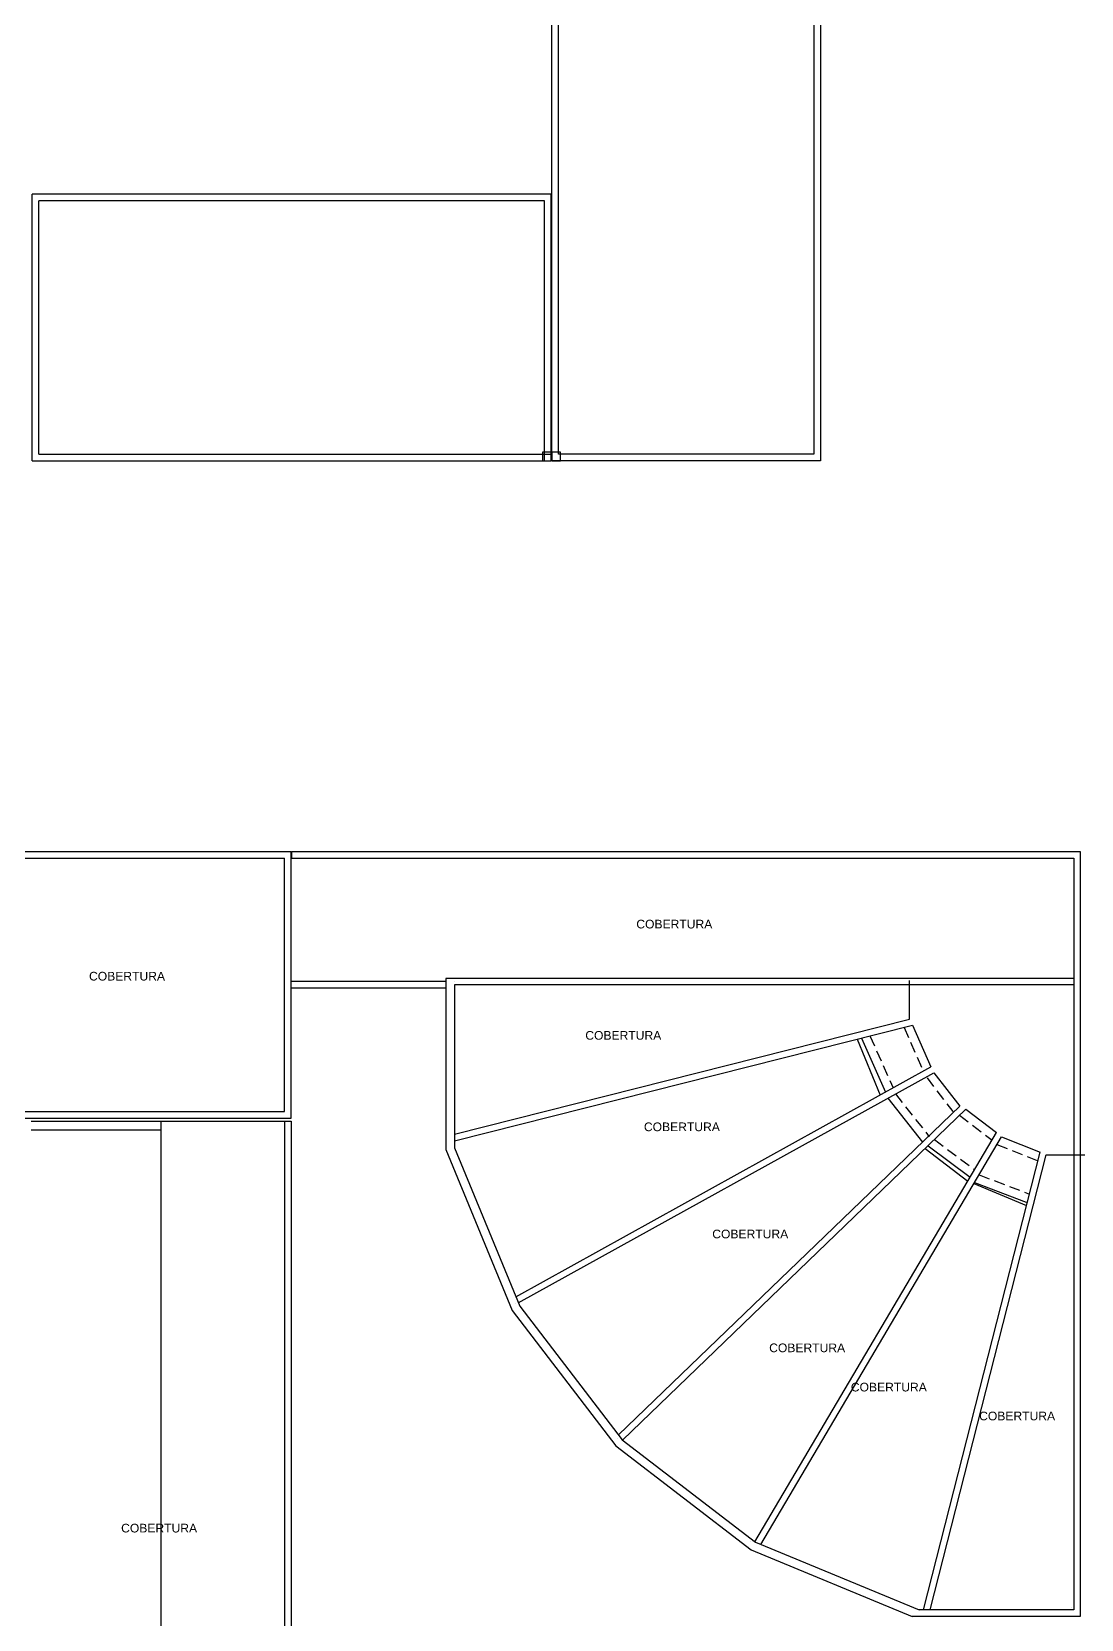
# Model space of a CAD drawing. Header units: millimetres. Extents: x 2280 to 2568, y 1267 to 1403.
# Drawn here: x 2306.24 to 2330.47, y 1322.44 to 1359.08 of the extents above; entities that cross this region are included whole.
import ezdxf

# ---------------------------------------------------------------- set-up
doc = ezdxf.new("R2010")
doc.units = ezdxf.units.MM
doc.linetypes.add('HIDDEN', pattern=[0.375, 0.25, -0.125])
for name, color, linetype in [('ALV', 2, 'Continuous'), ('ESTRUT', 2, 'Continuous'), ('PROJ', 1, 'HIDDEN')]:
    doc.layers.add(name, color=color, linetype=linetype)
doc.styles.get("Standard").update_dxf_attribs({"font": 'arial.ttf'})

msp = doc.modelspace()

# ---------------------------------------------------------------- linework, layer by layer
at = {"layer": 'ALV'}
for p, q in [((2318.252, 1349.178), (2318.252, 1373.156)), ((2318.402, 1349.328), (2318.402, 1373.006)), ((2324.302, 1361.328), (2324.302, 1349.328)), ((2324.452, 1361.178), (2324.452, 1349.178)), ((2318.232, 1355.328), (2306.256, 1355.328)), ((2306.256, 1349.178), (2306.256, 1355.328)), ((2318.082, 1355.178), (2306.406, 1355.178)), ((2306.406, 1349.328), (2306.406, 1355.178)), ((2318.082, 1349.178), (2318.082, 1355.178)), ((2318.232, 1349.178), (2318.232, 1355.328)), ((2306.256, 1349.178), (2318.232, 1349.178)), ((2306.406, 1349.328), (2318.232, 1349.328)), ((2324.452, 1349.178), (2318.252, 1349.178)), ((2324.302, 1349.328), (2318.402, 1349.328)), ((2303.232, 1340.158), (2312.232, 1340.158)), ((2312.232, 1334.008), (2312.232, 1340.158)), ((2312.252, 1340.158), (2330.447, 1340.158)), ((2312.252, 1340.008), (2312.252, 1340.158)), ((2330.447, 1340.158), (2330.447, 1322.508)), ((2303.232, 1340.008), (2312.082, 1340.008)), ((2312.082, 1334.158), (2312.082, 1340.008)), ((2312.252, 1340.008), (2330.302, 1340.008)), ((2330.302, 1340.008), (2330.302, 1322.658)), ((2315.802, 1337.158), (2312.229, 1337.158)), ((2330.302, 1337.233), (2315.802, 1337.233)), ((2315.802, 1337.233), (2315.802, 1333.286)), ((2316.002, 1337.158), (2316.002, 1337.158)), ((2326.509, 1336.288), (2326.509, 1337.183)), ((2330.302, 1337.158), (2330.302, 1328.334)), ((2315.802, 1337.008), (2312.229, 1337.008)), ((2330.302, 1337.083), (2316.002, 1337.083)), ((2316.002, 1337.083), (2316.002, 1333.325)), ((2316.002, 1333.64), (2326.509, 1336.288)), ((2316.002, 1333.485), (2326.578, 1336.151)), ((2326.578, 1336.151), (2326.999, 1335.188)), ((2325.296, 1335.828), (2325.827, 1334.539)), ((2325.397, 1335.853), (2325.954, 1334.61)), ((2317.42, 1329.887), (2326.999, 1335.188)), ((2317.477, 1329.747), (2327.07, 1335.056)), ((2327.07, 1335.056), (2327.668, 1334.284)), ((2303.032, 1334.158), (2312.082, 1334.158)), ((2319.786, 1326.696), (2327.668, 1334.284)), ((2319.88, 1326.578), (2327.81, 1334.213)), ((2326.007, 1334.468), (2326.806, 1333.455)), ((2327.81, 1334.213), (2328.514, 1333.674)), ((2303.232, 1334.008), (2312.232, 1334.008)), ((2306.231, 1333.938), (2312.232, 1333.938)), ((2309.232, 1315.938), (2309.232, 1333.938)), ((2312.082, 1333.938), (2312.082, 1315.938)), ((2312.232, 1333.938), (2312.232, 1315.738)), ((2306.231, 1333.738), (2309.232, 1333.738)), ((2322.94, 1324.23), (2328.514, 1333.674)), ((2323.079, 1324.169), (2328.629, 1333.573)), ((2328.629, 1333.573), (2329.524, 1333.22)), ((2315.802, 1333.286), (2317.336, 1329.565)), ((2316.002, 1333.325), (2317.511, 1329.666)), ((2326.828, 1322.658), (2329.524, 1333.22)), ((2326.867, 1333.305), (2327.851, 1332.55)), ((2326.935, 1333.371), (2327.906, 1332.643)), ((2326.983, 1322.658), (2329.663, 1333.159)), ((2329.663, 1333.159), (2330.552, 1333.159)), ((2327.993, 1332.496), (2329.211, 1331.992)), ((2328.01, 1332.525), (2329.202, 1332.069)), ((2317.336, 1329.565), (2319.728, 1326.442)), ((2317.422, 1329.726), (2317.422, 1329.726)), ((2317.511, 1329.666), (2319.871, 1326.585)), ((2319.769, 1326.62), (2319.769, 1326.62)), ((2319.871, 1326.585), (2322.95, 1324.223)), ((2319.728, 1326.442), (2322.849, 1324.048)), ((2322.843, 1324.23), (2322.843, 1324.23)), ((2322.849, 1324.048), (2326.571, 1322.508)), ((2322.95, 1324.223), (2326.732, 1322.658)), ((2330.447, 1322.508), (2326.571, 1322.508)), ((2330.302, 1322.658), (2326.732, 1322.658)), ((2330.252, 1322.708), (2330.252, 1322.708))]:
    msp.add_line(p, q, dxfattribs=at)
at = {"layer": 'ESTRUT'}
for points in [[(2318.232, 1349.378), (2318.032, 1349.378), (2318.032, 1349.178), (2318.232, 1349.178)], [(2318.452, 1349.378), (2318.252, 1349.378), (2318.252, 1349.178), (2318.452, 1349.178)]]:
    msp.add_lwpolyline(points, close=True, dxfattribs=at)
at = {"layer": 'PROJ'}
for p, q in [((2326.382, 1336.101), (2326.823, 1335.091)), ((2325.594, 1335.903), (2326.13, 1334.707)), ((2326.912, 1334.934), (2327.509, 1334.162)), ((2326.185, 1334.566), (2326.963, 1333.579)), ((2327.665, 1334.073), (2328.412, 1333.501)), ((2327.081, 1333.511), (2328.008, 1332.816)), ((2328.526, 1333.399), (2329.474, 1333.025)), ((2328.113, 1332.699), (2329.274, 1332.256))]:
    msp.add_line(p, q, dxfattribs=at)

# ---------------------------------------------------------------- texts
at = {"layer": 'ALV'}
for p in [(2320.201, 1338.385), (2307.567, 1337.183), (2319.023, 1335.817), (2320.376, 1333.707), (2321.954, 1331.234), (2323.268, 1328.607), (2325.153, 1327.701), (2328.115, 1327.034), (2308.308, 1324.447)]:
    msp.add_text('COBERTURA', height=0.2, dxfattribs=at).set_placement(p)

doc.saveas('drawing.dxf')
